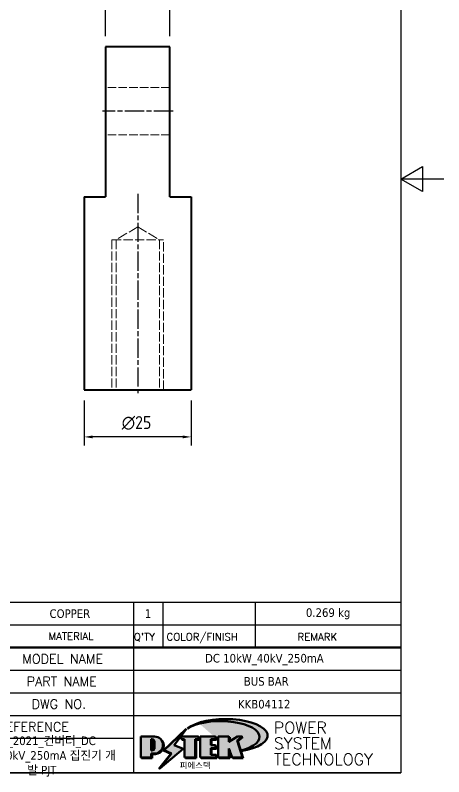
# Model space of a CAD drawing. Header units: millimetres. Extents: x 0 to 210, y 0 to 297.
# Drawn here: x 110 to 210, y 9.1 to 186.7 of the extents above; entities that cross this region are included whole.
import ezdxf
from ezdxf.enums import TextEntityAlignment as Align

# ---------------------------------------------------------------- set-up
doc = ezdxf.new("R2010")
doc.units = ezdxf.units.MM
doc.linetypes.add('CHAIN', pattern=[0.35429999999999995, 0.2362, -0.0295, 0.0591, -0.0295])
doc.linetypes.add('DASHED', pattern=[0.2067, 0.1654, -0.0413])
doc.layers.get('0').update_dxf_attribs({"color": 3, "lineweight": 25})
for name, color, linetype, lineweight in [('가려진 것(ISO)', 2, 'DASHED', 18), ('가시적인 것(ISO)', 3, 'Continuous', 40), ('경계(ISO)', 7, 'Continuous', 25), ('제목(ISO)', 5, 'Continuous', 50), ('중심선(ISO)', 1, 'Continuous', 25), ('치수(ISO)', 2, 'Continuous', 25), ('해치(ISO)', 7, 'Continuous', 18)]:
    doc.layers.add(name, color=color, linetype=linetype, lineweight=lineweight)
doc.styles.add('HAN_291', font='')
doc.styles.add('HAN_370', font='', dxfattribs={"width": 2})
doc.styles.add('RC_284', font='ROMANC.shx')
doc.styles.add('RC_287', font='ROMANC.shx')
doc.styles.add('RC_292', font='ROMANC.shx')
doc.styles.add('ROMANT_294', font='romant.shx')
doc.styles.add('치수 텍스트_PSTEK_POSCO', font='isocp.shx')
doc.styles.add('텍스트 스타일198', font='tahoma.ttf')
doc.styles.add('텍스트 스타일333', font='ROMANC.shx', dxfattribs={"width": 0.800000011920929})
doc.styles.get('HAN_291').set_extended_font_data('GulimChe')
doc.styles.get('HAN_370').set_extended_font_data('GulimChe')
doc.dimstyles.new('치수_PSTEK_POSCO', dxfattribs={"dimtxt": 3, "dimasz": 2, "dimexe": 2, "dimexo": 2.5, "dimgap": 1, "dimtad": 1, "dimrnd": 1e-08, "dimdsep": 46, "dimtxsty": '치수 텍스트_PSTEK_POSCO', "dimcen": 0.09, "dimdle": 10, "dimclrd": 7, "dimclre": 7, "dimclrt": 2, "dimadec": 1, "dimazin": 2, "dimtfac": 1, "dimtmove": 0, "dimatfit": 3, "dimfxl": 0, "dimtolj": 1, "dimlwd": -1, "dimlwe": -1, "dimarcsym": 0})

# ---------------------------------------------------------------- blocks, each defined once
blk = doc.blocks.new('경계 Default Border')
at = {"layer": '경계(ISO)', "flags": 128}
for points in [[(10, 10), (10, 287.0000076293945), (200, 287.0000076293945), (200, 10), (10, 10)], [(210, 148.5000038146973), (200, 148.5000038146973), (205, 151.3867473602295), (205, 145.6132507324219), (200, 148.5000038146973)]]:
    blk.add_lwpolyline(points, dxfattribs=at)
blk = doc.blocks.new('제목 블록 PSTEK')
for color, points in [(252, [(317.2195697678507, 17.0593801673321), (322.0326348870767, 21.62682475217465), (322.2781991042243, 21.94392121864296), (317.0471853425802, 16.97985676345368), (318.7512090904202, 16.1899260703855), (316.0018030350395, 12.71868385740789), (316.3356552234328, 13.00206718743325), (318.9235935156908, 16.2694494742633)]), (5, [(321.6183518841322, 17.4193704504104), (319.5281351041078, 18.24969419629727), (322.4505835294948, 22.02344462252142), (317.2195697678507, 17.0593801673321), (318.9235935156908, 16.2694494742633), (316.1741874603099, 12.79820726128571)]), (1, [(324.4839107253602, 19.60711530335299), (325.2419748254881, 19.60711530335299), (325.2419748254881, 20.25857663940324), (321.2266040451076, 20.25857663940324), (321.2266040451076, 19.60711530335299), (321.9846681452406, 19.60711530335299), (321.9846681452406, 15.3430047401139), (324.4839107253602, 15.3430047401139)]), (252, [(321.9846681452406, 19.60711530335299), (321.4042753185749, 19.60711530335299), (321.4042753185749, 19.45905590879572), (321.9846681452406, 19.45905590879572)]), (252, [(324.6615819988275, 19.45905590879572), (325.4196460989604, 19.45905590879572), (325.4196460989604, 20.11051724484596), (325.2419748254881, 20.11051724484596), (325.2419748254881, 19.60711530335299), (324.4839107253602, 19.60711530335299), (324.4839107253602, 15.3430047401139), (322.1623394187076, 15.3430047401139), (322.1623394187076, 15.19494534555726), (324.6615819988275, 15.19494534555726)]), (1, [(329.2277337269622, 20.25857663940324), (325.65654113025, 20.25857663940324), (325.65654113025, 15.3430047401139), (329.3580259941756, 15.3430047401139), (329.3580259941756, 15.9944660761648), (328.1137701654877, 15.9944660761648), (328.1137701654877, 17.56360607323003), (329.2277337269622, 17.56360607323003), (329.2277337269622, 18.25543873810179), (328.1137701654877, 18.25543873810179), (328.1137701654877, 19.60711530335299), (329.2277337269622, 19.60711530335299)]), (252, [(328.2914414389548, 19.45905590879572), (329.4054050004294, 19.45905590879572), (329.4054050004294, 20.11051724484596), (329.2277337269622, 20.11051724484596), (329.2277337269622, 19.60711530335299), (328.1137701654877, 19.60711530335299), (328.1137701654877, 18.25543873810179), (328.2914414389548, 18.25543873810179)]), (1, [(332.3312149849806, 20.25857663940324), (329.8592894925411, 20.25857663940324), (329.8592894925411, 15.3430047401139), (332.3312149849806, 15.3430047401139), (332.3312149849806, 17.4318630164523), (333.0701931098801, 15.3430047401139), (335.4855464857051, 15.3430047401139), (334.2514536401189, 19.30614745124769), (335.4379594596742, 20.25857663940324), (334.3071782107978, 20.25857663940324), (332.3312149849806, 18.99741471888304)]), (252, [(332.5088862584528, 20.1105172448466), (332.3312149849806, 20.1105172448466), (332.3312149849806, 18.99741471888368), (332.5088862584528, 19.11081371413894)]), (252, [(335.6156307331414, 20.11051724484596), (335.2535118015555, 20.11051724484596), (334.2514536401189, 19.30614745124769), (335.4855464857051, 15.3430047401139), (333.1954852176545, 15.3430047401139), (333.2478643833523, 15.19494534555726), (335.6632177591723, 15.19494534555726), (334.4291249135862, 19.15808805669106)]), (252, [(328.2914414389548, 17.41554667867274), (329.4054050004294, 17.41554667867274), (329.4054050004294, 18.10737934354514), (329.2277337269622, 18.10737934354514), (329.2277337269622, 17.56360607323003), (328.1137701654877, 17.56360607323003), (328.1137701654877, 15.9944660761648), (328.2914414389548, 15.9944660761648)]), (252, [(332.5088862584528, 16.92964231796647), (332.3312149849806, 17.43186301645164), (332.3312149849806, 15.3430047401139), (330.0369607660135, 15.3430047401139), (330.0369607660135, 15.19494534555726), (332.5088862584528, 15.19494534555726)]), (252, [(329.5356972676428, 15.8464066816075), (329.3580259941756, 15.8464066816075), (329.3580259941756, 15.3430047401139), (325.8342124037171, 15.3430047401139), (325.8342124037171, 15.19494534555726), (329.5356972676428, 15.19494534555726)])]:
    blk.add_hatch(color=color).paths.add_polyline_path(points)
h = blk.add_hatch(color=1)
edge = h.paths.add_edge_path(flags=0)
edge.add_line((314.2242174273352, 19.60711530335299), (314.2242174273352, 17.00126995915134))
edge.add_line((314.2242174273352, 17.00126995915134), (314.3485873187598, 17.00126995915134))
edge.add_arc((314.3485873187598, 17.6527312952023), 0.6514613360509371, 270, 360)
edge.add_line((315.0000486548106, 17.6527312952023), (315.0000486548106, 18.95565396730211))
edge.add_arc((314.3485873187598, 18.95565396730212), 0.6514613360508712, 0, 90)
edge.add_line((314.3485873187598, 19.60711530335299), (314.2242174273352, 19.60711530335299))
edge = h.paths.add_edge_path()
edge.add_arc((314.9847713324306, 18.28938669179658), 1.969189947606664, 269.9999999999959, 450)
edge.add_line((314.9847713324306, 20.25857663940318), (311.7664314776902, 20.25857663940324))
edge.add_line((311.7664314776902, 20.25857663940324), (311.7664314776902, 15.3430047401139))
edge.add_line((311.7664314776902, 15.3430047401139), (314.2242174273352, 15.3430047401139))
edge.add_line((314.2242174273352, 15.3430047401139), (314.2242174273352, 16.32019674418991))
edge.add_line((314.2242174273352, 16.32019674418991), (314.9847713324307, 16.32019674418991))
h = blk.add_hatch(color=252)
edge = h.paths.add_edge_path()
edge.add_arc((314.9847713324309, 18.28938669179657), 1.969189947606666, 270, 406.8278729790604)
edge.add_arc((315.1624426058984, 18.1413272972396), 1.969189947606962, -90, 53.560984836317004, ccw=False)
edge.add_line((315.1624426058984, 16.17213734963263), (314.4018887008024, 16.17213734963263))
edge.add_line((314.4018887008024, 16.17213734963263), (314.4018887008024, 15.19494534555726))
edge.add_line((314.4018887008024, 15.19494534555726), (311.9441027511573, 15.19494534555726))
edge.add_line((311.9441027511573, 15.19494534555726), (311.9441027511573, 15.3430047401139))
edge.add_line((311.9441027511573, 15.3430047401139), (314.2242174273352, 15.3430047401139))
edge.add_line((314.2242174273352, 15.3430047401139), (314.2242174273352, 16.32019674418991))
edge.add_line((314.2242174273352, 16.32019674418991), (314.9847713324309, 16.32019674418991))
h = blk.add_hatch(color=252)
edge = h.paths.add_edge_path()
edge.add_line((314.4018887008024, 19.45905590879572), (314.5262585922315, 19.45905590879572))
edge.add_arc((314.5262585922314, 18.80759457274939), 0.6514613360463194, 60.4189348879147, 90.00000000000318, ccw=False)
edge.add_arc((314.3485873187602, 18.95565396730057), 0.6514613360524251, 39.96992292766206, 90.00000000009999)
edge.add_line((314.3485873187591, 19.60711530335307), (314.2242174273352, 19.60711530335298))
edge.add_line((314.2242174273352, 19.60711530335299), (314.2242174273352, 17.00126995915134))
edge.add_line((314.2242174273352, 17.00126995915134), (314.3485873187591, 17.00126995915134))
edge.add_arc((314.3485873187568, 17.652731295233), 0.6514613360816299, 270.0000000002, 274.6930825552478)
edge.add_line((314.4018887008024, 17.0034541317032), (314.4018887008024, 19.45905590879572))
at = {"layer": '해치(ISO)', "true_color": 0x27d1fc}
h = blk.add_hatch(color=140, dxfattribs=at)
edge = h.paths.add_edge_path()
edge.add_ellipse((330.3660919371412, 20.15576403068321), major_axis=(9.100907360794343, 0), ratio=0.4069904968023172, start_angle=301.3098473703837, end_angle=507.7436900681698)
edge.add_ellipse((331.5340919371412, 20.4634168429492), major_axis=(-9.82350664112931, 0), ratio=0.3942600559756514, start_angle=111.51207141178469, end_angle=334.47025347086895, ccw=False)
edge.add_line((335.1363447531188, 16.8601935978785), (335.0955236905705, 16.99119398620872))
at = {"color": 180}
for p, q in [((182.475792979055, 11.79100474011392), (182.4757929790549, 51.56524660363496)), ((182.4757929790549, 51.56524660363496), (372.4757929537551, 51.56524660363496)), ((189.2651435055721, 51.56524660363496), (189.2651435055722, 41.00524660363494)), ((215.2152739891528, 41.00524660363494), (215.2152739891528, 51.56524660363496)), ((280.8758854511282, 51.56524660363496), (280.8758854511282, 41.00524660363494)), ((310.0881549537552, 51.56524660363496), (310.0881549537553, 41.00524660363494)), ((316.9044520275131, 51.56524660363496), (316.9044520275127, 41.00524660363494)), ((338.4566026226726, 51.56524660363496), (338.4566026226727, 41.00524660363494)), ((372.4757929537551, 51.56524660363496), (372.4757929537551, 11.79100474011389)), ((182.475792979055, 46.2852466036349), (372.4757929537551, 46.28524660363492)), ((182.475792979055, 41.00524660363493), (206.451475290024, 41.00524660363493)), ((222.9401812389276, 11.79100474011392), (222.9401812389276, 41.00524660363494)), ((239.4288871878316, 11.79100474011392), (239.4288871878316, 41.00524660363494)), ((255.9175931367356, 11.79100474011392), (255.9175931367356, 41.00524660363494)), ((268.6918866058747, 41.00524660363494), (268.6918866058747, 30.44524660363498)), ((280.8758854511282, 41.00524660363494), (280.8758854511282, 25.16524660363502)), ((310.088154953755, 41.00524660363494), (310.088154953755, 11.79100474011392)), ((182.475792979055, 35.72524660363497), (206.451475290024, 35.72524660363497)), ((198.8621818849491, 12.02524660363491), (198.8621818849491, 35.72524660363497)), ((206.451475290024, 35.72524660363497), (372.4757929537551, 35.72524660363497)), ((182.475792979055, 31.77524660363492), (206.451475290024, 31.77524660363492)), ((255.917593136736, 30.44524660363498), (372.4757929537552, 30.44524660363501)), ((182.475792979055, 27.82524660363487), (206.451475290024, 27.82524660363487)), ((255.9175931367359, 25.16524660363502), (372.4757929537552, 25.165246603635)), ((268.6918866058744, 25.16524660363502), (268.6918866058744, 11.79100474011392)), ((182.475792979055, 23.87524660363505), (206.451475290024, 23.87524660363505)), ((182.475792979055, 19.92524660363478), (206.451475290024, 19.92524660363478)), ((255.9175931367359, 19.88524660363481), (310.0881549537553, 19.88524660363481)), ((206.451475290024, 16.74100474011396), (255.9175931367359, 16.74100474011396)), ((182.475792979055, 15.97524660363496), (206.451475290024, 15.97524660363496)), ((182.475792979055, 11.79100474011392), (372.4757929537551, 11.79100474011389))]:
    blk.add_line(p, q, dxfattribs=at)
at = {"color": 7, "lineweight": 50}
for p, q in [((206.4514752900237, 11.79100474011392), (206.4514752900237, 41.00524660363494)), ((206.451475290024, 41.00524660363494), (372.4757929537551, 41.00524660363496))]:
    blk.add_line(p, q, dxfattribs=at)
at = {"color": 7}
for p, q in [((322.2781991042243, 21.94392121864296), (317.0471853425802, 16.97985676345368)), ((322.4505835294948, 22.02344462252142), (317.2195697678507, 17.0593801673321)), ((317.2195697678507, 17.0593801673321), (322.0326348870767, 21.62682475217465)), ((319.5281351041078, 18.24969419629727), (322.4505835294948, 22.02344462252142)), ((322.0326348870767, 21.62682475217465), (322.2781991042243, 21.94392121864296)), ((311.7664314776902, 20.25900474011391), (311.7664314776902, 15.34300474011391)), ((314.9847713324309, 20.25857663940324), (311.7664314776902, 20.25857663940324)), ((314.9847713324309, 20.25857663940324), (311.7664314776902, 20.25857663940324)), ((311.7664314776902, 20.25857663940324), (311.7664314776902, 15.3430047401139)), ((314.2242174273352, 17.00126995915134), (314.2242174273352, 19.60711530335299)), ((314.2242174273352, 19.60711530335299), (314.3485873187591, 19.60711530335299)), ((314.3485873187591, 19.60711530335299), (314.2242174273352, 19.60711530335299)), ((314.2242174273352, 19.60711530335299), (314.2242174273352, 17.00126995915134)), ((314.2242174273352, 17.00126995915134), (314.2242174273352, 19.60711530335299)), ((314.2242174273352, 19.60711530335299), (314.3485873187591, 19.60711530335299)), ((325.2419748254881, 20.25857663940324), (321.2266040451076, 20.25857663940324)), ((321.2266040451076, 20.25857663940324), (321.2266040451076, 19.60711530335299)), ((325.2419748254881, 20.25857663940324), (321.2266040451076, 20.25857663940324)), ((321.2266040451076, 20.25857663940324), (321.2266040451076, 19.60711530335299)), ((321.2266040451076, 19.60711530335299), (321.9846681452406, 19.60711530335299)), ((321.2266040451076, 19.60711530335299), (321.9846681452406, 19.60711530335299)), ((321.4042753185749, 19.60711530335299), (321.4042753185749, 19.45905590879572)), ((321.9846681452406, 19.60711530335299), (321.4042753185749, 19.60711530335299)), ((321.9846681452406, 19.60711530335299), (321.9846681452406, 15.3430047401139)), ((321.9846681452406, 19.45905590879572), (321.9846681452406, 19.60711530335299)), ((321.9846681452406, 19.60711530335299), (321.9846681452406, 15.3430047401139)), ((324.4839107253602, 19.60711530335299), (325.2419748254881, 19.60711530335299)), ((324.4839107253602, 15.3430047401139), (324.4839107253602, 19.60711530335299)), ((325.2419748254881, 19.60711530335299), (324.4839107253602, 19.60711530335299)), ((324.4839107253602, 19.60711530335299), (324.4839107253602, 15.3430047401139)), ((324.4839107253602, 19.60711530335299), (325.2419748254881, 19.60711530335299)), ((324.4839107253602, 15.3430047401139), (324.4839107253602, 19.60711530335299)), ((325.2419748254881, 19.60711530335299), (325.2419748254881, 20.25857663940324)), ((325.2419748254881, 19.60711530335299), (325.2419748254881, 20.25857663940324)), ((325.4196460989604, 20.11051724484596), (325.2419748254881, 20.11051724484596)), ((325.2419748254881, 20.11051724484596), (325.2419748254881, 19.60711530335299)), ((325.4196460989604, 19.45905590879572), (325.4196460989604, 20.11051724484596)), ((329.2277337269622, 20.25857663940324), (325.65654113025, 20.25857663940324)), ((325.65654113025, 20.25857663940324), (325.65654113025, 15.3430047401139)), ((325.65654113025, 20.25857663940324), (325.65654113025, 15.3430047401139)), ((329.2277337269622, 20.25857663940324), (325.65654113025, 20.25857663940324)), ((328.1137701654877, 18.25543873810179), (328.1137701654877, 19.60711530335299)), ((328.1137701654877, 19.60711530335299), (329.2277337269622, 19.60711530335299)), ((329.2277337269622, 19.60711530335299), (328.1137701654877, 19.60711530335299)), ((328.1137701654877, 19.60711530335299), (328.1137701654877, 18.25543873810179)), ((328.1137701654877, 18.25543873810179), (328.1137701654877, 19.60711530335299)), ((328.1137701654877, 19.60711530335299), (329.2277337269622, 19.60711530335299)), ((329.2277337269622, 19.60711530335299), (329.2277337269622, 20.25857663940324)), ((329.2277337269622, 19.60711530335299), (329.2277337269622, 20.25857663940324)), ((329.4054050004294, 20.11051724484596), (329.2277337269622, 20.11051724484596)), ((329.2277337269622, 20.11051724484596), (329.2277337269622, 19.60711530335299)), ((329.4054050004294, 19.45905590879572), (329.4054050004294, 20.11051724484596)), ((332.3312149849806, 20.25857663940324), (329.8592894925411, 20.25857663940324)), ((329.8592894925411, 20.25857663940324), (329.8592894925411, 15.3430047401139)), ((329.8592894925411, 20.25857663940324), (329.8592894925411, 15.3430047401139)), ((332.3312149849806, 20.25857663940324), (329.8592894925411, 20.25857663940324)), ((334.3071782107978, 20.25857663940324), (332.3312149849806, 18.99741471888304)), ((332.3312149849806, 18.99741471888304), (332.3312149849806, 20.25857663940324)), ((334.3071782107978, 20.25857663940324), (332.3312149849806, 18.99741471888304)), ((332.3312149849806, 18.99741471888304), (332.3312149849806, 20.25857663940324)), ((332.5088862584528, 20.1105172448466), (332.3312149849806, 20.1105172448466)), ((332.3312149849806, 20.1105172448466), (332.3312149849806, 18.99741471888368)), ((332.5088862584528, 19.11081371413894), (332.5088862584528, 20.1105172448466)), ((334.2514536401189, 19.30614745124769), (335.4379594596742, 20.25857663940324)), ((334.2514536401189, 19.30614745124769), (335.4379594596742, 20.25857663940324)), ((335.2535118015555, 20.11051724484596), (334.2514536401189, 19.30614745124769)), ((335.4379594596742, 20.25857663940324), (334.3071782107978, 20.25857663940324)), ((335.4379594596742, 20.25857663940324), (334.3071782107978, 20.25857663940324)), ((334.4291249135862, 19.15808805669104), (335.6156307331414, 20.11051724484596)), ((335.6156307331414, 20.11051724484596), (335.2535118015555, 20.11051724484596)), ((314.4018887008024, 19.45905590879572), (314.5262585922314, 19.45905590879572)), ((314.4018887008024, 17.0034541317032), (314.4018887008024, 19.45905590879572)), ((315.0000486548106, 18.95565396730275), (315.0000486548106, 17.65273129520161)), ((315.0000486548106, 18.95565396730275), (315.0000486548106, 17.65273129520161)), ((321.6183518841322, 17.4193704504104), (319.5281351041078, 18.24969419629727)), ((321.4042753185749, 19.45905590879572), (321.9846681452406, 19.45905590879572)), ((324.6615819988275, 19.45905590879572), (325.4196460989604, 19.45905590879572)), ((324.6615819988275, 15.19494534555726), (324.6615819988275, 19.45905590879572)), ((329.2277337269622, 18.25543873810179), (328.1137701654877, 18.25543873810179)), ((328.1137701654877, 18.25543873810179), (328.2914414389548, 18.25543873810179)), ((329.2277337269622, 18.25543873810179), (328.1137701654877, 18.25543873810179)), ((328.2914414389548, 18.25543873810179), (328.2914414389548, 19.45905590879572)), ((328.2914414389548, 19.45905590879572), (329.4054050004294, 19.45905590879572)), ((329.2277337269622, 17.56360607323003), (329.2277337269622, 18.25543873810179)), ((329.2277337269622, 17.56360607323003), (329.2277337269622, 18.25543873810179)), ((329.4054050004294, 18.10737934354514), (329.2277337269622, 18.10737934354514)), ((329.2277337269622, 18.10737934354514), (329.2277337269622, 17.56360607323003)), ((329.4054050004294, 17.41554667867274), (329.4054050004294, 18.10737934354514)), ((332.3312149849806, 18.99741471888368), (332.5088862584528, 19.11081371413894)), ((335.4855464857051, 15.3430047401139), (334.2514536401189, 19.30614745124769)), ((334.2514536401189, 19.30614745124769), (335.4855464857051, 15.3430047401139)), ((335.4855464857051, 15.3430047401139), (334.2514536401189, 19.30614745124769)), ((335.6632177591723, 15.19494534555726), (334.4291249135862, 19.15808805669104)), ((314.3485873187591, 17.00126995915134), (314.2242174273352, 17.00126995915134)), ((314.2242174273352, 17.00126995915134), (314.3485873187591, 17.00126995915134)), ((314.3485873187591, 17.00126995915134), (314.2242174273352, 17.00126995915134)), ((314.2242174273352, 16.32019674418991), (314.9847713324309, 16.32019674418991)), ((314.2242174273352, 15.3430047401139), (314.2242174273352, 16.32019674418991)), ((314.9847713324309, 16.32019674418991), (314.2242174273352, 16.32019674418991)), ((314.2242174273352, 16.32019674418991), (314.2242174273352, 15.3430047401139)), ((314.2242174273352, 16.32019674418991), (314.9847713324309, 16.32019674418991)), ((314.2242174273352, 15.3430047401139), (314.2242174273352, 16.32019674418991)), ((314.4018887008024, 16.17213734963263), (315.162442605898, 16.17213734963263)), ((314.4018887008024, 15.19494534555726), (314.4018887008024, 16.17213734963263)), ((318.7512090904202, 16.1899260703855), (316.0018030350395, 12.71868385740789)), ((316.1741874603099, 12.79820726128571), (321.6183518841322, 17.4193704504104)), ((318.9235935156908, 16.2694494742633), (316.1741874603099, 12.79820726128571)), ((316.3356552234328, 13.00206718743325), (318.9235935156908, 16.2694494742633)), ((317.0471853425802, 16.97985676345368), (318.7512090904202, 16.1899260703855)), ((318.9235935156908, 16.2694494742633), (317.2195697678507, 17.0593801673321)), ((317.2195697678507, 17.0593801673321), (318.9235935156908, 16.2694494742633)), ((328.1137701654877, 17.56360607323003), (329.2277337269622, 17.56360607323003)), ((328.1137701654877, 15.9944660761648), (328.1137701654877, 17.56360607323003)), ((329.2277337269622, 17.56360607323003), (328.1137701654877, 17.56360607323003)), ((328.1137701654877, 17.56360607323003), (328.1137701654877, 15.9944660761648)), ((328.1137701654877, 17.56360607323003), (329.2277337269622, 17.56360607323003)), ((328.1137701654877, 15.9944660761648), (328.1137701654877, 17.56360607323003)), ((329.3580259941756, 15.9944660761648), (328.1137701654877, 15.9944660761648)), ((328.1137701654877, 15.9944660761648), (328.2914414389548, 15.9944660761648)), ((329.3580259941756, 15.9944660761648), (328.1137701654877, 15.9944660761648)), ((328.2914414389548, 15.9944660761648), (328.2914414389548, 17.41554667867274)), ((328.2914414389548, 17.41554667867274), (329.4054050004294, 17.41554667867274)), ((329.3580259941756, 15.3430047401139), (329.3580259941756, 15.9944660761648)), ((329.3580259941756, 15.3430047401139), (329.3580259941756, 15.9944660761648)), ((332.3312149849806, 17.4318630164523), (333.0701931098801, 15.3430047401139)), ((332.3312149849806, 15.3430047401139), (332.3312149849806, 17.4318630164523)), ((332.5088862584528, 16.92964231796647), (332.3312149849806, 17.43186301645164)), ((332.3312149849806, 17.43186301645164), (332.3312149849806, 15.3430047401139)), ((332.3312149849806, 17.4318630164523), (333.0701931098801, 15.3430047401139)), ((332.3312149849806, 15.3430047401139), (332.3312149849806, 17.4318630164523)), ((332.5088862584528, 15.19494534555726), (332.5088862584528, 16.92964231796647)), ((345.0447381189468, 17.50375595811051), (344.9867755289346, 17.689895936919)), ((311.7664314776902, 15.3430047401139), (314.2242174273352, 15.3430047401139)), ((311.7664314776902, 15.3430047401139), (314.2242174273352, 15.3430047401139)), ((314.2242174273352, 15.3430047401139), (311.9441027511573, 15.3430047401139)), ((311.9441027511573, 15.3430047401139), (311.9441027511573, 15.19494534555726)), ((311.9441027511573, 15.19494534555726), (314.4018887008024, 15.19494534555726)), ((321.9846681452406, 15.3430047401139), (324.4839107253602, 15.3430047401139)), ((321.9846681452406, 15.3430047401139), (324.4839107253602, 15.3430047401139)), ((324.4839107253602, 15.3430047401139), (322.1623394187076, 15.3430047401139)), ((322.1623394187076, 15.3430047401139), (322.1623394187076, 15.19494534555726)), ((322.1623394187076, 15.19494534555726), (324.6615819988275, 15.19494534555726)), ((325.65654113025, 15.3430047401139), (329.3580259941756, 15.3430047401139)), ((325.65654113025, 15.3430047401139), (329.3580259941756, 15.3430047401139)), ((329.3580259941756, 15.3430047401139), (325.8342124037171, 15.3430047401139)), ((325.8342124037171, 15.3430047401139), (325.8342124037171, 15.19494534555726)), ((325.8342124037171, 15.19494534555726), (329.5356972676428, 15.19494534555726)), ((329.5356972676428, 15.8464066816075), (329.3580259941756, 15.8464066816075)), ((329.3580259941756, 15.8464066816075), (329.3580259941756, 15.3430047401139)), ((329.5356972676428, 15.19494534555726), (329.5356972676428, 15.8464066816075)), ((329.8592894925411, 15.3430047401139), (332.3312149849806, 15.3430047401139)), ((329.8592894925411, 15.3430047401139), (332.3312149849806, 15.3430047401139)), ((332.3312149849806, 15.3430047401139), (330.0369607660135, 15.3430047401139)), ((330.0369607660135, 15.3430047401139), (330.0369607660135, 15.19494534555726)), ((330.0369607660135, 15.19494534555726), (332.5088862584528, 15.19494534555726)), ((333.0701931098801, 15.3430047401139), (335.4855464857051, 15.3430047401139)), ((333.0701931098801, 15.3430047401139), (335.4855464857051, 15.3430047401139)), ((335.4855464857051, 15.3430047401139), (333.1954852176545, 15.3430047401139)), ((333.1954852176545, 15.3430047401139), (333.2478643833523, 15.19494534555726)), ((333.2478643833523, 15.19494534555726), (335.6632177591723, 15.19494534555726)), ((316.0018030350395, 12.71868385740789), (316.3356552234328, 13.00206718743325))]:
    blk.add_line(p, q, dxfattribs=at)
at = {"color": 5}
for p, q in [((322.4505835294948, 22.02344462252142), (317.2195697678507, 17.0593801673321)), ((319.5281351041078, 18.24969419629727), (322.4505835294948, 22.02344462252142)), ((321.6183518841322, 17.4193704504104), (319.5281351041078, 18.24969419629727)), ((316.1741874603099, 12.79820726128571), (321.6183518841322, 17.4193704504104)), ((318.9235935156908, 16.2694494742633), (316.1741874603099, 12.79820726128571)), ((317.2195697678507, 17.0593801673321), (318.9235935156908, 16.2694494742633))]:
    blk.add_line(p, q, dxfattribs=at)
at = {"color": 1}
for p, q in [((314.9847713324309, 20.25857663940324), (311.7664314776902, 20.25857663940324)), ((311.7664314776902, 20.25857663940324), (311.7664314776902, 15.3430047401139)), ((314.2242174273352, 17.00126995915134), (314.2242174273352, 19.60711530335299)), ((314.2242174273352, 19.60711530335299), (314.3485873187591, 19.60711530335299)), ((325.2419748254881, 20.25857663940324), (321.2266040451076, 20.25857663940324)), ((321.2266040451076, 20.25857663940324), (321.2266040451076, 19.60711530335299)), ((321.2266040451076, 19.60711530335299), (321.9846681452406, 19.60711530335299)), ((321.9846681452406, 19.60711530335299), (321.9846681452406, 15.3430047401139)), ((324.4839107253602, 19.60711530335299), (325.2419748254881, 19.60711530335299)), ((324.4839107253602, 15.3430047401139), (324.4839107253602, 19.60711530335299)), ((325.2419748254881, 19.60711530335299), (325.2419748254881, 20.25857663940324)), ((329.2277337269622, 20.25857663940324), (325.65654113025, 20.25857663940324)), ((325.65654113025, 20.25857663940324), (325.65654113025, 15.3430047401139)), ((328.1137701654877, 18.25543873810179), (328.1137701654877, 19.60711530335299)), ((328.1137701654877, 19.60711530335299), (329.2277337269622, 19.60711530335299)), ((329.2277337269622, 19.60711530335299), (329.2277337269622, 20.25857663940324)), ((332.3312149849806, 20.25857663940324), (329.8592894925411, 20.25857663940324)), ((329.8592894925411, 20.25857663940324), (329.8592894925411, 15.3430047401139)), ((334.3071782107978, 20.25857663940324), (332.3312149849806, 18.99741471888304)), ((332.3312149849806, 18.99741471888304), (332.3312149849806, 20.25857663940324)), ((334.2514536401189, 19.30614745124769), (335.4379594596742, 20.25857663940324)), ((335.4379594596742, 20.25857663940324), (334.3071782107978, 20.25857663940324)), ((315.0000486548106, 18.95565396730275), (315.0000486548106, 17.65273129520161)), ((329.2277337269622, 18.25543873810179), (328.1137701654877, 18.25543873810179)), ((329.2277337269622, 17.56360607323003), (329.2277337269622, 18.25543873810179)), ((335.4855464857051, 15.3430047401139), (334.2514536401189, 19.30614745124769)), ((314.3485873187591, 17.00126995915134), (314.2242174273352, 17.00126995915134)), ((314.2242174273352, 16.32019674418991), (314.9847713324309, 16.32019674418991)), ((314.2242174273352, 15.3430047401139), (314.2242174273352, 16.32019674418991)), ((328.1137701654877, 17.56360607323003), (329.2277337269622, 17.56360607323003)), ((328.1137701654877, 15.9944660761648), (328.1137701654877, 17.56360607323003)), ((329.3580259941756, 15.9944660761648), (328.1137701654877, 15.9944660761648)), ((329.3580259941756, 15.3430047401139), (329.3580259941756, 15.9944660761648)), ((332.3312149849806, 17.4318630164523), (333.0701931098801, 15.3430047401139)), ((332.3312149849806, 15.3430047401139), (332.3312149849806, 17.4318630164523)), ((311.7664314776902, 15.3430047401139), (314.2242174273352, 15.3430047401139)), ((321.9846681452406, 15.3430047401139), (324.4839107253602, 15.3430047401139)), ((325.65654113025, 15.3430047401139), (329.3580259941756, 15.3430047401139)), ((329.8592894925411, 15.3430047401139), (332.3312149849806, 15.3430047401139)), ((333.0701931098801, 15.3430047401139), (335.4855464857051, 15.3430047401139))]:
    blk.add_line(p, q, dxfattribs=at)
at = {"color": 7}
for centre, radius, start, end in [((314.3485873187598, 18.95565396730211), 0.6514613360508712, 0, 90), ((314.3485873187602, 18.95565396730057), 0.6514613360524251, 39.96992292766117, 90), ((314.3485873187598, 18.95565396730212), 0.6514613360508712, 0, 90), ((314.9847713324309, 18.28938669179658), 1.969189947606665, 270, 90), ((314.9847713324309, 18.28938669179658), 1.969189947606665, 270, 90), ((314.9847713324307, 18.2893866917965), 1.969189947606594, 270, 46.82787297909833), ((315.1624426058984, 18.1413272972396), 1.969189947606961, 270, 53.56098483636067), ((314.5262585922314, 18.80759457274939), 0.6514613360463193, 60.41893488791137, 90), ((314.3485873187597, 17.65273129520228), 0.6514613360509381, 270, 0), ((314.3485873187598, 17.6527312952023), 0.6514613360509381, 270, 0), ((314.3485873187568, 17.652731295233), 0.6514613360816299, 270, 274.6930825552478)]:
    blk.add_arc(centre, radius, start, end, dxfattribs=at)
at = {"color": 1}
for centre, radius, start, end in [((314.3485873187598, 18.95565396730211), 0.6514613360508712, 0, 90), ((314.9847713324309, 18.28938669179657), 1.969189947606665, 270, 90), ((314.3485873187598, 17.6527312952023), 0.6514613360509381, 270, 0)]:
    blk.add_arc(centre, radius, start, end, dxfattribs=at)
at = {"layer": '제목(ISO)', "lineweight": 18}
blk.add_line((182.475792979055, 35.72500474011393), (182.475792979055, 11.79100474011392), dxfattribs=at)
at = {"layer": '제목(ISO)'}
for p, q in [((322.2781991042243, 21.94392121864296), (317.0471853425802, 16.97985676345368)), ((322.4505835294948, 22.02344462252142), (317.2195697678507, 17.0593801673321)), ((317.2195697678507, 17.0593801673321), (322.0326348870767, 21.62682475217465)), ((319.5281351041078, 18.24969419629727), (322.4505835294948, 22.02344462252142)), ((322.0326348870767, 21.62682475217465), (322.2781991042243, 21.94392121864296)), ((314.9847713324306, 20.25857663940324), (311.7664314776902, 20.25857663940324)), ((311.7664314776902, 20.25857663940324), (311.7664314776902, 15.3430047401139)), ((314.2242174273352, 17.00126995915134), (314.2242174273352, 19.60711530335299)), ((314.2242174273352, 19.60711530335299), (314.3485873187598, 19.60711530335299)), ((314.3485873187591, 19.60711530335299), (314.2242174273352, 19.60711530335299)), ((314.2242174273352, 19.60711530335299), (314.2242174273352, 17.00126995915134)), ((325.2419748254881, 20.25857663940324), (321.2266040451076, 20.25857663940324)), ((321.2266040451076, 20.25857663940324), (321.2266040451076, 19.60711530335299)), ((321.2266040451076, 19.60711530335299), (321.9846681452406, 19.60711530335299)), ((321.9846681452406, 19.60711530335299), (321.4042753185749, 19.60711530335299)), ((321.4042753185749, 19.60711530335299), (321.4042753185749, 19.45905590879572)), ((321.9846681452406, 19.60711530335299), (321.9846681452406, 15.3430047401139)), ((321.9846681452406, 19.45905590879572), (321.9846681452406, 19.60711530335299)), ((324.4839107253602, 19.60711530335299), (325.2419748254881, 19.60711530335299)), ((324.4839107253602, 15.3430047401139), (324.4839107253602, 19.60711530335299)), ((325.2419748254881, 19.60711530335299), (324.4839107253602, 19.60711530335299)), ((324.4839107253602, 19.60711530335299), (324.4839107253602, 15.3430047401139)), ((325.2419748254881, 19.60711530335299), (325.2419748254881, 20.25857663940324)), ((325.4196460989604, 20.11051724484596), (325.2419748254881, 20.11051724484596)), ((325.2419748254881, 20.11051724484596), (325.2419748254881, 19.60711530335299)), ((325.4196460989604, 19.45905590879572), (325.4196460989604, 20.11051724484596)), ((329.2277337269622, 20.25857663940324), (325.65654113025, 20.25857663940324)), ((325.65654113025, 20.25857663940324), (325.65654113025, 15.3430047401139)), ((328.1137701654877, 18.25543873810179), (328.1137701654877, 19.60711530335299)), ((328.1137701654877, 19.60711530335299), (329.2277337269622, 19.60711530335299)), ((329.2277337269622, 19.60711530335299), (328.1137701654877, 19.60711530335299)), ((328.1137701654877, 19.60711530335299), (328.1137701654877, 18.25543873810179)), ((329.2277337269622, 19.60711530335299), (329.2277337269622, 20.25857663940324)), ((329.4054050004294, 20.11051724484596), (329.2277337269622, 20.11051724484596)), ((329.2277337269622, 20.11051724484596), (329.2277337269622, 19.60711530335299)), ((329.4054050004294, 19.45905590879572), (329.4054050004294, 20.11051724484596)), ((332.3312149849806, 20.25857663940324), (329.8592894925411, 20.25857663940324)), ((329.8592894925411, 20.25857663940324), (329.8592894925411, 15.3430047401139)), ((334.3071782107978, 20.25857663940324), (332.3312149849806, 18.99741471888304)), ((332.3312149849806, 18.99741471888304), (332.3312149849806, 20.25857663940324)), ((332.5088862584528, 20.1105172448466), (332.3312149849806, 20.1105172448466)), ((332.3312149849806, 20.1105172448466), (332.3312149849806, 18.99741471888368)), ((332.5088862584528, 19.11081371413894), (332.5088862584528, 20.1105172448466)), ((334.2514536401189, 19.30614745124769), (335.4379594596742, 20.25857663940324)), ((335.2535118015555, 20.11051724484596), (334.2514536401189, 19.30614745124769)), ((335.4379594596742, 20.25857663940324), (334.3071782107978, 20.25857663940324)), ((334.4291249135862, 19.15808805669106), (335.6156307331414, 20.11051724484596)), ((335.6156307331414, 20.11051724484596), (335.2535118015555, 20.11051724484596)), ((314.4018887008024, 19.45905590879572), (314.5262585922314, 19.45905590879572)), ((314.4018887008024, 17.0034541317032), (314.4018887008024, 19.45905590879572)), ((315.0000486548106, 18.95565396730211), (315.0000486548106, 17.6527312952023)), ((321.6183518841322, 17.4193704504104), (319.5281351041078, 18.24969419629727)), ((321.4042753185749, 19.45905590879572), (321.9846681452406, 19.45905590879572)), ((324.6615819988275, 19.45905590879572), (325.4196460989604, 19.45905590879572)), ((324.6615819988275, 15.19494534555726), (324.6615819988275, 19.45905590879572)), ((329.2277337269622, 18.25543873810179), (328.1137701654877, 18.25543873810179)), ((328.1137701654877, 18.25543873810179), (328.2914414389548, 18.25543873810179)), ((328.2914414389548, 19.45905590879572), (329.4054050004294, 19.45905590879572)), ((328.2914414389548, 18.25543873810179), (328.2914414389548, 19.45905590879572)), ((329.2277337269622, 17.56360607323003), (329.2277337269622, 18.25543873810179)), ((329.4054050004294, 18.10737934354514), (329.2277337269622, 18.10737934354514)), ((329.2277337269622, 18.10737934354514), (329.2277337269622, 17.56360607323003)), ((329.4054050004294, 17.41554667867274), (329.4054050004294, 18.10737934354514)), ((332.3312149849806, 18.99741471888368), (332.5088862584528, 19.11081371413894)), ((335.4855464857051, 15.3430047401139), (334.2514536401189, 19.30614745124769)), ((334.2514536401189, 19.30614745124769), (335.4855464857051, 15.3430047401139)), ((335.6632177591723, 15.19494534555726), (334.4291249135862, 19.15808805669106)), ((314.3485873187598, 17.00126995915134), (314.2242174273352, 17.00126995915134)), ((314.2242174273352, 17.00126995915134), (314.3485873187591, 17.00126995915134)), ((314.2242174273352, 15.3430047401139), (314.2242174273352, 16.32019674418991)), ((314.2242174273352, 16.32019674418991), (314.9847713324307, 16.32019674418991)), ((314.9847713324309, 16.32019674418991), (314.2242174273352, 16.32019674418991)), ((314.2242174273352, 16.32019674418991), (314.2242174273352, 15.3430047401139)), ((314.4018887008024, 15.19494534555726), (314.4018887008024, 16.17213734963263)), ((314.4018887008024, 16.17213734963263), (315.1624426058984, 16.17213734963263)), ((318.7512090904202, 16.1899260703855), (316.0018030350395, 12.71868385740789)), ((316.1741874603099, 12.79820726128571), (321.6183518841322, 17.4193704504104)), ((318.9235935156908, 16.2694494742633), (316.1741874603099, 12.79820726128571)), ((316.3356552234328, 13.00206718743325), (318.9235935156908, 16.2694494742633)), ((317.0471853425802, 16.97985676345368), (318.7512090904202, 16.1899260703855)), ((317.2195697678507, 17.0593801673321), (318.9235935156908, 16.2694494742633)), ((318.9235935156908, 16.2694494742633), (317.2195697678507, 17.0593801673321)), ((328.1137701654877, 15.9944660761648), (328.1137701654877, 17.56360607323003)), ((328.1137701654877, 17.56360607323003), (329.2277337269622, 17.56360607323003)), ((329.2277337269622, 17.56360607323003), (328.1137701654877, 17.56360607323003)), ((328.1137701654877, 17.56360607323003), (328.1137701654877, 15.9944660761648)), ((329.3580259941756, 15.9944660761648), (328.1137701654877, 15.9944660761648)), ((328.1137701654877, 15.9944660761648), (328.2914414389548, 15.9944660761648)), ((328.2914414389548, 17.41554667867274), (329.4054050004294, 17.41554667867274)), ((328.2914414389548, 15.9944660761648), (328.2914414389548, 17.41554667867274)), ((329.3580259941756, 15.3430047401139), (329.3580259941756, 15.9944660761648)), ((332.3312149849806, 15.3430047401139), (332.3312149849806, 17.4318630164523)), ((332.3312149849806, 17.4318630164523), (333.0701931098801, 15.3430047401139)), ((332.5088862584528, 16.92964231796647), (332.3312149849806, 17.43186301645164)), ((332.3312149849806, 17.43186301645164), (332.3312149849806, 15.3430047401139)), ((332.5088862584528, 15.19494534555726), (332.5088862584528, 16.92964231796647)), ((311.7664314776902, 15.3430047401139), (314.2242174273352, 15.3430047401139)), ((314.2242174273352, 15.3430047401139), (311.9441027511573, 15.3430047401139)), ((311.9441027511573, 15.3430047401139), (311.9441027511573, 15.19494534555726)), ((311.9441027511573, 15.19494534555726), (314.4018887008024, 15.19494534555726)), ((321.9846681452406, 15.3430047401139), (324.4839107253602, 15.3430047401139)), ((324.4839107253602, 15.3430047401139), (322.1623394187076, 15.3430047401139)), ((322.1623394187076, 15.3430047401139), (322.1623394187076, 15.19494534555726)), ((322.1623394187076, 15.19494534555726), (324.6615819988275, 15.19494534555726)), ((325.65654113025, 15.3430047401139), (329.3580259941756, 15.3430047401139)), ((329.3580259941756, 15.3430047401139), (325.8342124037171, 15.3430047401139)), ((325.8342124037171, 15.3430047401139), (325.8342124037171, 15.19494534555726)), ((325.8342124037171, 15.19494534555726), (329.5356972676428, 15.19494534555726)), ((329.5356972676428, 15.8464066816075), (329.3580259941756, 15.8464066816075)), ((329.3580259941756, 15.8464066816075), (329.3580259941756, 15.3430047401139)), ((329.5356972676428, 15.19494534555726), (329.5356972676428, 15.8464066816075)), ((329.8592894925411, 15.3430047401139), (332.3312149849806, 15.3430047401139)), ((332.3312149849806, 15.3430047401139), (330.0369607660135, 15.3430047401139)), ((330.0369607660135, 15.3430047401139), (330.0369607660135, 15.19494534555726)), ((330.0369607660135, 15.19494534555726), (332.5088862584528, 15.19494534555726)), ((333.0701931098801, 15.3430047401139), (335.4855464857051, 15.3430047401139)), ((335.4855464857051, 15.3430047401139), (333.1954852176545, 15.3430047401139)), ((333.1954852176545, 15.3430047401139), (333.2478643833523, 15.19494534555726)), ((333.2478643833523, 15.19494534555726), (335.6632177591723, 15.19494534555726)), ((316.0018030350395, 12.71868385740789), (316.3356552234328, 13.00206718743325))]:
    blk.add_line(p, q, dxfattribs=at)
at = {"layer": '제목(ISO)', "color": 4}
blk.add_line((335.1363447531188, 16.8601935978785), (335.0955236905705, 16.99119398620872), dxfattribs=at)
at = {"layer": '제목(ISO)'}
for centre, radius, start, end in [((314.3485873187598, 18.95565396730212), 0.6514613360508712, 0, 90), ((314.3485873187602, 18.95565396730057), 0.6514613360524251, 39.96992292766117, 90), ((314.9847713324306, 18.28938669179658), 1.969189947606664, 46.82787297909431, 90), ((314.9847713324307, 18.2893866917965), 1.969189947606594, 270, 46.82787297909833), ((314.9847713324309, 18.28938669179657), 1.969189947606666, 270, 46.8278729790603), ((315.1624426058984, 18.1413272972396), 1.969189947606962, 270, 53.56098483631701), ((314.5262585922314, 18.80759457274939), 0.6514613360463193, 60.41893488791137, 90), ((314.3485873187598, 17.6527312952023), 0.6514613360509371, 270, 0), ((314.3485873187568, 17.652731295233), 0.6514613360816299, 270, 274.6930825552478)]:
    blk.add_arc(centre, radius, start, end, dxfattribs=at)
at = {"layer": '제목(ISO)', "color": 4}
for centre, major_axis, ratio, start_param, end_param in [((331.5340919371412, 20.4634168429492), (9.82350664112931, 0), 0.3942600559756514, 5.087845455444478, 8.97919982663645), ((330.3660919371412, 20.15576403068321), (9.100907360794343, 0), 0.4069904968023172, 5.258848905294775, 8.861799147915196)]:
    blk.add_ellipse(centre, major_axis=major_axis, ratio=ratio, start_param=start_param, end_param=end_param, dxfattribs=at)
at = {"color": 2, "style": 'RC_284'}
blk.add_text('MATERIAL', height=1.742399930953979, dxfattribs=at).set_placement((295.4820202024417, 43.64524660363492), align=Align.MIDDLE_CENTER)
at = {"color": 2}
for s, height, style, p in [('COLOR/FINISH', 1.742399930953979, 'RC_284', (317.7725341324144, 42.62317362549192)), ('NO', 1.742399930953979, 'RC_284', (184.135398793432, 42.62317362549192)), ('PART NO', 1.742399930953979, 'RC_284', (195.3359407378685, 42.62317362549192)), ('DESCRIPTION', 1.742399930953979, 'RC_284', (240.4025565652523, 42.62317362549192)), ("Q'TY", 1.742399930953979, 'RC_284', (310.1440786515383, 42.62317362549192)), ('REMARK', 1.742399930953979, 'RC_284', (348.346649953877, 42.62317362549192)), ('UNIT', 1.742399930953979, 'RC_284', (259.1652673287452, 37.34317362549218)), ('SCALE', 1.742399930953979, 'RC_284', (270.2934779252897, 37.34317362549218)), ('MODEL NAME', 2.178000062704086, 'RC_292', (284.096330289083, 37.25462520371384)), (' TOLERANCE', 1.899999976158142, 'RC_287', (184.0872874387979, 37.00893196870329)), ('DRAWN', 1.899999976158142, 'RC_287', (208.9766620976279, 37.00893196870329)), ('CHECKED', 1.899999976158142, 'RC_287', (223.6856844514997, 37.00893196870329)), ('APPROVED', 1.899999976158142, 'RC_287', (239.7795453577791, 37.00893196870329)), ('    ~ 6', 2.000000029802322, 'HAN_291', (183.7721304966814, 32.8176515608431)), ('0.08', 2.000000029802322, 'HAN_291', (200.5467345600617, 33.09873600004101)), ('PART NAME', 2.178000062704086, 'RC_292', (285.1416959765849, 32.03045329421792)), ('mm', 1.742399930953979, 'RC_284', (259.6505418159997, 32.3543089683787)), ('  7 ~ 30', 2.000000029802322, 'HAN_291', (183.7721304966814, 28.70538114822415)), ('0.1', 2.000000029802322, 'HAN_291', (200.5467345600617, 28.98646558742206)), (' DWG NO.', 2.178000062704086, 'RC_292', (284.8124284083233, 26.75045329421772)), (' 31 ~ 120', 2.000000029802322, 'HAN_291', (183.7721304966814, 24.82628181916237)), ('0.2', 2.000000029802322, 'HAN_291', (200.5467345600617, 25.10736625836028)), ('121 ~ 300', 2.000000029802322, 'HAN_291', (183.7721304966814, 21.21401206133254)), ('SIZE', 1.742399930953979, 'RC_284', (259.1652673287452, 21.69497768947366)), ('REFERENCE', 2.178000062704086, 'RC_292', (278.2741065029841, 21.43214925458022)), ('0.4', 2.000000029802322, 'HAN_291', (200.5467345600617, 20.99509650053045)), ('301 ~ 600', 2.000000029802322, 'HAN_291', (183.7721304966814, 16.83491273227077)), ('0.6', 2.000000029802322, 'HAN_291', (200.5467345600617, 17.11599717146868)), ('601 ~ 1200', 2.000000029802322, 'HAN_291', (183.6802025156883, 12.84759660881125)), ('0.8', 2.000000029802322, 'HAN_291', (200.6097246063884, 13.05732192299702))]:
    blk.add_text(s, height=height, dxfattribs=dict(at, style=style)).set_placement(p)
at = {"color": 7, "style": '텍스트 스타일333', "width": 0.7999999523162842}
blk.add_text('N/S', height=2.000000029802322, dxfattribs=at).set_placement((274.7838860285014, 33.08524660363496), align=Align.MIDDLE_CENTER)
at = {"color": 2, "style": '텍스트 스타일333', "width": 0.7999999523162842}
blk.add_text('3rd ANGLE PROJ.', height=2.000000029802322, dxfattribs=at).set_placement((256.8430306642954, 26.76148381654429))
at = {"color": 7, "style": 'ROMANT_294'}
for s, p in [('POWER', (342.82727231297, 20.97115304607566)), ('SYSTEM', (342.82727231297, 17.3284636719184)), ('TECHNOLOGY', (342.82727231297, 13.57194088644453))]:
    blk.add_text(s, height=2.700000107288361, dxfattribs=at).set_placement(p)
at = {"color": 7, "insert": (320.8519732224835, 14.21236326823155), "char_height": 1.400000005960464, "attachment_point": 1, "line_spacing_factor": 0.3319999873638153, "style": 'HAN_370'}
blk.add_mtext('\\fHY견고딕|b0|i0;\\H1.4000;피에스텍', dxfattribs=at)
at = {"layer": '제목(ISO)', "color": 7, "style": '텍스트 스타일198'}
for tag, p in [('부품_번호_001', (195.7950737854893, 47.68004260673702)), ('설명_001', (237.3848802170641, 47.92245856837096)), ('재질_001', (290.4746326517839, 47.92524659519488)), ("3._Q'TY_001", (312.7051684940307, 47.92188863680521)), ('질량\\P3;_001', (350.3046145979153, 48.1643332325385)), ('1._MODEL_NAME_001', (326.7684841840689, 37.52172745615292)), ('제목_001', (335.8143427205088, 32.12402853706239)), ('부품_번호_001', (334.4543140387212, 26.8052465951949)), ('설계자_001', (209.9396160013646, 25.23446884679021)), ('프로젝트_001', (275.4908784891643, 18.26999428335376)), ('시트_크기_001', (260.7634369704525, 14.8381256569732)), ('프로젝트_002', (270.9501059153493, 14.84611504470225)), ('작성_날짜_001', (207.6723224966676, 13.26600473167383)), ('프로젝트_003', (285.2523677708828, 11.42223580605074))]:
    blk.add_attdef(tag, p, '', height=2.000000029802322, dxfattribs=at)
for tag, p in [('4._COLOR', (327.6805273250926, 48.92524660363493)), ('점검자', (231.1845342133799, 26.23312567187446)), ('엔지니어링_승인자', (247.673240162284, 26.23312567187446)), ('점검_날짜', (231.1845342133799, 14.26600474011394)), ('엔지니어링_승인_날짜', (247.6732401622839, 14.26600474011394))]:
    blk.add_attdef(tag, text='', height=2.000000029802322, dxfattribs=at).set_placement(p, align=Align.MIDDLE_CENTER)
blk = doc.blocks.new('*D24')
at = {"layer": 'Defpoints', "color": 0, "transparency": 16777216}
for p in [(146.0683039703761, 194.4816039711311), (131.0683039703761, 179.3194685876799), (146.0683039703761, 179.3194685876799)]:
    blk.add_point(p, dxfattribs=at)
at = {"layer": '치수(ISO)', "color": 7, "transparency": 16777216}
for p, q in [((131.0683039703761, 181.8194685876799), (131.0683039703761, 196.4816039711311)), ((146.0683039703761, 181.8194685876799), (146.0683039703761, 196.4816039711311)), ((133.0683039703761, 194.4816039711311), (144.0683039703761, 194.4816039711311))]:
    blk.add_line(p, q, dxfattribs=at)
for points in [[(133.0683039703761, 194.8149373044644), (133.0683039703761, 194.1482706377977), (131.0683039703761, 194.4816039711311)], [(144.0683039703761, 194.8149373044644), (144.0683039703761, 194.1482706377977), (146.0683039703761, 194.4816039711311)]]:
    blk.add_solid(points, dxfattribs=at)
at = {"layer": '치수(ISO)', "color": 2, "transparency": 16777216, "insert": (137.1561719360201, 196.9816039711311), "char_height": 3, "attachment_point": 4, "style": '치수 텍스트_PSTEK_POSCO'}
blk.add_mtext('\\A1;15', dxfattribs=at)
blk = doc.blocks.new('*D26')
at = {"layer": 'Defpoints', "color": 0, "transparency": 16777216}
for p in [(126.0683039703731, 99.31946858767995), (151.0683039703731, 99.31946858767995), (126.0683039703731, 88.34994952575762)]:
    blk.add_point(p, dxfattribs=at)
at = {"layer": '치수(ISO)', "color": 7, "transparency": 16777216}
for p, q in [((126.0683039703731, 96.81946858767995), (126.0683039703731, 86.34994952575762)), ((151.0683039703731, 96.81946858767995), (151.0683039703731, 86.34994952575762)), ((149.0683039703731, 88.34994952575762), (128.0683039703731, 88.34994952575762))]:
    blk.add_line(p, q, dxfattribs=at)
for points in [[(128.0683039703731, 88.68328285909095), (128.0683039703731, 88.0166161924243), (126.0683039703731, 88.34994952575762)], [(149.0683039703731, 88.68328285909095), (149.0683039703731, 88.0166161924243), (151.0683039703731, 88.34994952575762)]]:
    blk.add_solid(points, dxfattribs=at)
at = {"layer": '치수(ISO)', "color": 2, "transparency": 16777216, "insert": (134.8478414515707, 91.60684828556369), "char_height": 3, "attachment_point": 4, "style": '치수 텍스트_PSTEK_POSCO'}
blk.add_mtext('\\A1;\\fAIGDT|b0|i0;\\H3.0000;\\ln\\fisocp|b0|i0;\\H3.0000;25', dxfattribs=at)

msp = doc.modelspace()

# ---------------------------------------------------------------- linework, layer by layer
at = {"layer": '가려진 것(ISO)', "ltscale": 12.09482383728027}
for p, q in [((146.0683039703731, 169.8194685876799), (131.0683039703731, 169.8194685876799)), ((146.0683039703731, 158.8194685876799), (131.0683039703731, 158.8194685876799))]:
    msp.add_line(p, q, dxfattribs=at)
at = {"layer": '가려진 것(ISO)', "ltscale": 14.25979328155518}
for q in [(133.5153039703731, 134.3194685876799), (143.6213039703731, 134.3194685876799)]:
    msp.add_line((138.5683039703731, 137.3556172956262), q, dxfattribs=at)
at = {"layer": '가려진 것(ISO)', "ltscale": 13.02519416809082}
for p, q in [((132.5683039703731, 134.3194685876799), (132.5683039703731, 99.31946858767994)), ((133.5153039703731, 134.3194685876799), (133.5153039703731, 99.31946858767994)), ((143.6213039703731, 134.3194685876799), (143.6213039703731, 99.31946858767994)), ((144.5683039703731, 99.31946858767994), (144.5683039703731, 134.3194685876799))]:
    msp.add_line(p, q, dxfattribs=at)
at = {"layer": '가려진 것(ISO)', "ltscale": 13.02754592895508}
msp.add_line((132.5683039703731, 134.3194685876799), (144.5683039703731, 134.3194685876799), dxfattribs=at)
at = {"layer": '가시적인 것(ISO)'}
for p, q in [((131.0683039703761, 179.3194685876799), (131.0683039703761, 144.3194685876799)), ((146.0683039703761, 179.3194685876799), (131.0683039703761, 179.3194685876799)), ((146.0683039703761, 144.3194685876799), (146.0683039703761, 179.3194685876799)), ((126.0683039703731, 144.3194685876799), (131.0683039703761, 144.3194685876799)), ((126.0683039703731, 144.3194685876799), (126.0683039703731, 99.31946858767994)), ((146.0683039703761, 144.3194685876799), (151.0683039703731, 144.3194685876799)), ((151.0683039703731, 144.3194685876799), (151.0683039703731, 99.31946858767994)), ((126.0683039703731, 99.31946858767994), (151.0683039703731, 99.31946858767994))]:
    msp.add_line(p, q, dxfattribs=at)
at = {"layer": '중심선(ISO)', "linetype": 'CHAIN', "ltscale": 19.05165100097656}
for p, q in [((146.8183039703731, 164.3194685876799), (130.3183039703731, 164.3194685876799)), ((138.5683039703731, 145.0694685876799), (138.5683039703731, 98.56946858767996))]:
    msp.add_line(p, q, dxfattribs=at)

# ---------------------------------------------------------------- block references
msp.add_blockref('경계 Default Border', (0, 0))
ref = msp.add_blockref('제목 블록 PSTEK', (-172.4757929537552, -1.791004740113895))
ref.add_attrib('설계자_001', 'HKWAG', (37.4638230476094, 23.44346410667632), dxfattribs={"layer": '제목(ISO)', "color": 7, "height": 2.000000029802322, "style": '텍스트 스타일198'})
ref.add_attrib('프로젝트_001', 'RND_2021_컨버터_DC', (103.0150855354092, 16.47898954323987), dxfattribs={"layer": '제목(ISO)', "color": 7, "height": 2.000000029802322, "style": '텍스트 스타일198'})
ref.add_attrib('시트_크기_001', 'A4', (88.28764401669724, 13.04712091685931), dxfattribs={"layer": '제목(ISO)', "color": 7, "height": 2.000000029802322, "style": '텍스트 스타일198'})
ref.add_attrib("3._Q'TY_001", '1', (140.2293755402755, 46.13088389669131), dxfattribs={"layer": '제목(ISO)', "color": 7, "height": 2.000000029802322, "style": '텍스트 스타일198'})
ref.add_attrib('작성_날짜_001', '2021-07-20', (35.19652954291242, 11.47499999155994), dxfattribs={"layer": '제목(ISO)', "color": 7, "height": 2.000000029802322, "style": '텍스트 스타일198'})
ref.add_attrib('재질_001', 'COPPER', (117.9988396980288, 46.13424185508099), dxfattribs={"layer": '제목(ISO)', "color": 7, "height": 2.000000029802322, "style": '텍스트 스타일198'})
ref.add_attrib('부품_번호_001', 'KKB04112', (161.9785210849659, 25.014241855081), dxfattribs={"layer": '제목(ISO)', "color": 7, "height": 2.000000029802322, "style": '텍스트 스타일198'})
ref.add_attrib('1._MODEL_NAME_001', 'DC 10kW_40kV_250mA', (154.2926912303137, 35.73072271603903), dxfattribs={"layer": '제목(ISO)', "color": 7, "height": 2.000000029802322, "style": '텍스트 스타일198'})
ref.add_attrib('질량\\P3;_001', '0.269 kg', (177.8288216441601, 46.3733284924246), dxfattribs={"layer": '제목(ISO)', "color": 7, "height": 2.000000029802322, "style": '텍스트 스타일198'})
ref.add_attrib('설명_001', 'COPPER t=25*80', (64.90908726330898, 46.13145382825707), dxfattribs={"layer": '제목(ISO)', "color": 7, "height": 2.000000029802322, "style": '텍스트 스타일198'})
ref.add_attrib('부품_번호_001', 'KKB04112', (23.31928083173409, 45.88903786662313), dxfattribs={"layer": '제목(ISO)', "color": 7, "height": 2.000000029802322, "style": '텍스트 스타일198'})
ref.add_attrib('제목_001', 'BUS BAR', (163.3385497667537, 30.3330237969485), dxfattribs={"layer": '제목(ISO)', "color": 7, "height": 2.000000029802322, "style": '텍스트 스타일198'})
ref.add_attrib('프로젝트_002', '10kW_40kV_250mA 집진기 개', (98.47431296159412, 13.05511030458836), dxfattribs={"layer": '제목(ISO)', "color": 7, "height": 2.000000029802322, "style": '텍스트 스타일198'})
ref.add_attrib('프로젝트_003', '발 PJT', (112.7765748171276, 9.631231065936852), dxfattribs={"layer": '제목(ISO)', "color": 7, "height": 2.000000029802322, "style": '텍스트 스타일198'})

# ---------------------------------------------------------------- dimensions: what is measured, and where the dimension line sits
at = {"layer": '치수(ISO)', "color": 7}
dim = msp.add_linear_dim(base=(146.0683039703761, 194.4816039711311), p1=(131.0683039703761, 179.3194685876799), p2=(146.0683039703761, 179.3194685876799), angle=180, dimstyle='치수_PSTEK_POSCO', override={"dimdec": 2, "dimtp": 0, "dimtm": -0, "dimtdec": 2, "dimtofl": 0, "dimatfit": 1}, dxfattribs=at)
dim.commit()
dim.dimension.update_dxf_attribs({"geometry": '*D24', "text_midpoint": (138.5683039703761, 194.4816039711311), "dimtype": 160})
dim = msp.add_linear_dim(base=(126.0683039703731, 88.34994952575762), p1=(151.0683039703731, 99.31946858767995), p2=(126.0683039703731, 99.31946858767995), angle=180, text='\\fAIGDT|b0|i0;\\H3.0000;\\ln\\fisocp|b0|i0;\\H3.0000;<>', dimstyle='치수_PSTEK_POSCO', override={"dimdec": 2, "dimtp": 0, "dimtm": -0, "dimtdec": 2, "dimtofl": 0, "dimatfit": 1}, dxfattribs=at)
dim.commit()
dim.dimension.update_dxf_attribs({"geometry": '*D26', "text_midpoint": (138.5683039703731, 88.34994952575762), "dimtype": 160})

doc.saveas('drawing.dxf')
